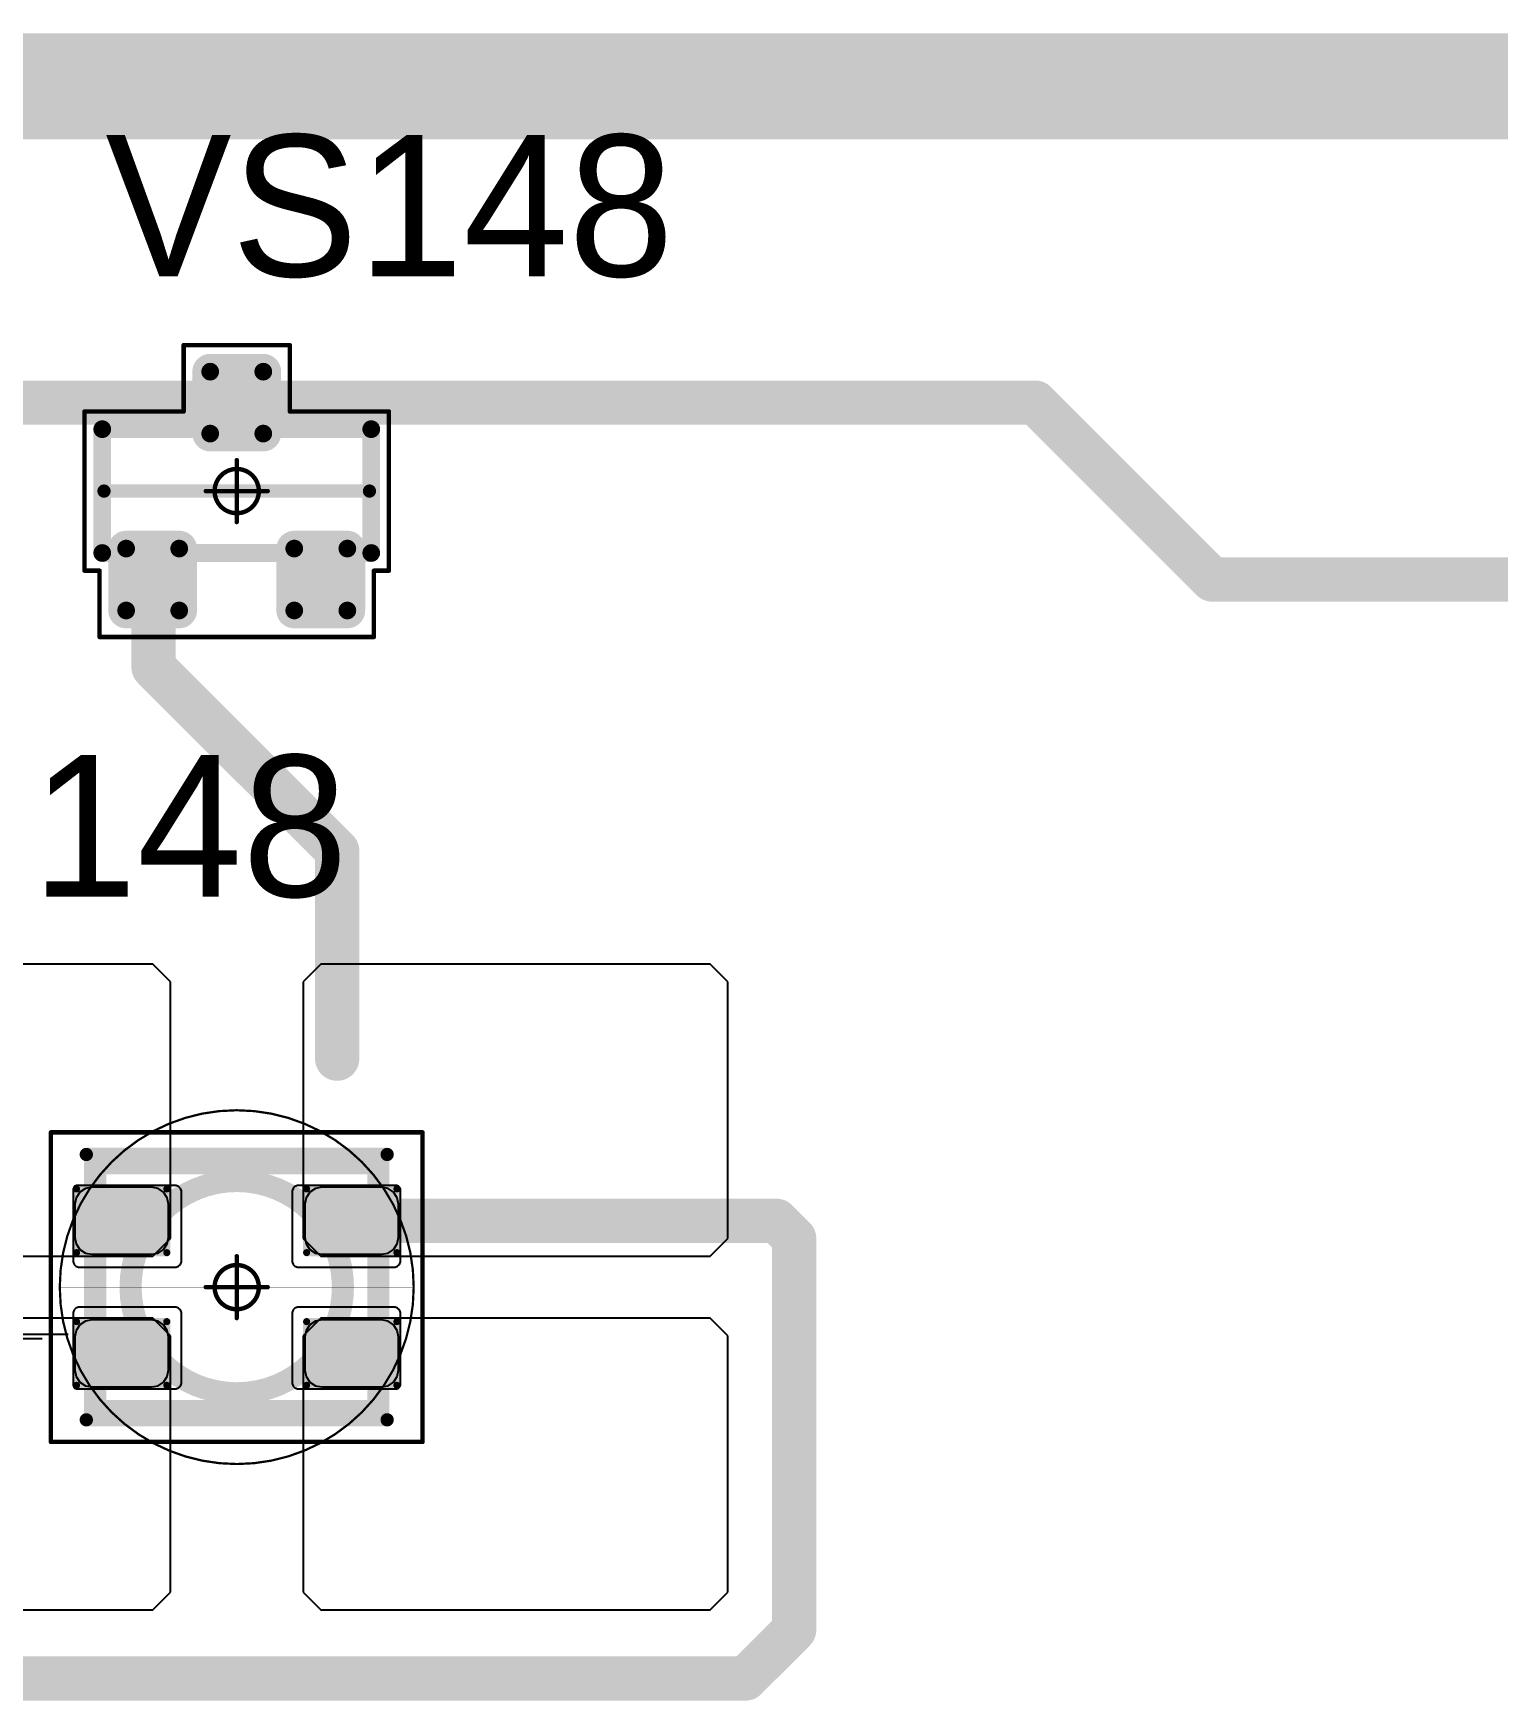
# Model space of a CAD drawing. Header units: millimetres. Extents: x 0 to 400, y 0 to 514.
# Drawn here: x 57.7 to 74.25, y 47.82 to 66.68 of the extents above; entities that cross this region are included whole.
import ezdxf

# ---------------------------------------------------------------- set-up
doc = ezdxf.new("R2010")
doc.units = ezdxf.units.MM
for name, color, linetype in [('Mechanical13', 56, 'Continuous'), ('Mechanical15', 56, 'Continuous'), ('Mechanical2', 216, 'Continuous'), ('TopLayer', 1, 'Continuous'), ('TopOverlay', 2, 'Continuous'), ('TopPaste', 8, 'Continuous'), ('TopSolder', 216, 'Continuous')]:
    doc.layers.add(name, color=color, linetype=linetype)

# ---------------------------------------------------------------- blocks, each defined once
blk = doc.blocks.new('SOT23_34')
at = {"layer": 'Mechanical13', "const_width": 0.1999996}
for points in [[(-0.7000011399999999, 1.52008078), (0.7000011399999999, 1.52008078)], [(-0.7000011399999999, 1.52008078), (-0.7000011399999999, -1.51991822)], [(0.7000011399999999, 1.52008078), (0.7000011399999999, -1.51991822)], [(-0.7000011399999999, -1.51991822), (0.7000011399999999, -1.51991822)]]:
    blk.add_lwpolyline(points, dxfattribs=at)
at = {"layer": 'Mechanical13', "const_width": 0.0999998}
for points in [[(-0.75000104, 1.52008078, 1), (-0.65000124, 1.52008078, 1)], [(-0.75000104, 1.52008078, 1), (-0.65000124, 1.52008078, 1)], [(0.65000124, 1.52008078, 1), (0.75000104, 1.52008078, 1)], [(0.65000124, 1.52008078, 1), (0.75000104, 1.52008078, 1)], [(-0.75000104, -1.51991822, 1), (-0.65000124, -1.51991822, 1)], [(-0.75000104, -1.51991822, 1), (-0.65000124, -1.51991822, 1)], [(0.65000124, -1.51991822, 1), (0.75000104, -1.51991822, 1)], [(0.65000124, -1.51991822, 1), (0.75000104, -1.51991822, 1)]]:
    blk.add_lwpolyline(points, format="xyb", close=True, dxfattribs=at)
at = {"layer": 'Mechanical15', "const_width": 0.0499999}
for points in [[(-0.90000074, 1.72008038), (-0.90000074, 1.55008072)], [(-0.90000074, 1.72008038), (0.90000074, 1.72008038)], [(0.90000074, 1.72008038), (0.90000074, 0.6000800799999999)], [(-1.64999924, 1.55008072), (-1.64999924, -1.54991816)], [(-1.64999924, 1.55008072), (-0.90000074, 1.55008072)], [(0.90000074, 0.6000800799999999), (1.6499967, 0.6000775399999999)], [(1.6499967, 0.6000775399999999), (1.64999924, -0.59991752)], [(0, 0.35007804), (0, -0.34991802)], [(0.34999676, 8.382e-05), (-0.3499993, 8.128e-05)], [(0.90000074, -0.59991752), (1.64999924, -0.59991752)], [(0.90000074, -0.59991752), (0.90000074, -1.71991528)], [(-1.64999924, -1.54991816), (-0.90000074, -1.54991816)], [(-0.90000074, -1.54991816), (-0.90000074, -1.71991528)], [(-0.90000074, -1.71991528), (0.90000074, -1.71991528)]]:
    blk.add_lwpolyline(points, dxfattribs=at)
at = {"layer": 'Mechanical15'}
for points, const_width in [([(-0.9125000799999999, 1.72008038, 1), (-0.8875014, 1.72008038, 1)], 0.02499868), ([(-0.9125000799999999, 1.72008038, 1), (-0.8875014, 1.72008038, 1)], 0.02499868), ([(0.8875014, 1.72008038, 1), (0.9125000799999999, 1.72008038, 1)], 0.02499868), ([(0.8875014, 1.72008038, 1), (0.9125000799999999, 1.72008038, 1)], 0.02499868), ([(-1.66249858, 1.55008072, 1), (-1.6374999, 1.55008072, 1)], 0.02499868), ([(-1.66249858, 1.55008072, 1), (-1.6374999, 1.55008072, 1)], 0.02499868), ([(-0.9125000799999999, 1.55008072, 1), (-0.8875014, 1.55008072, 1)], 0.02499868), ([(-0.9125000799999999, 1.55008072, 1), (-0.8875014, 1.55008072, 1)], 0.02499868), ([(0.8875014, 0.6000800799999999, 1), (0.9125000799999999, 0.6000800799999999, 1)], 0.02499868), ([(0.8875014, 0.6000800799999999, 1), (0.9125000799999999, 0.6000800799999999, 1)], 0.02499868), ([(1.63749736, 0.6000775399999999, 1), (1.66249604, 0.6000775399999999, 1)], 0.02499868), ([(1.63749736, 0.6000775399999999, 1), (1.66249604, 0.6000775399999999, 1)], 0.02499868), ([(0.25000204, 8.128e-05, 1), (-0.24999696, 8.128e-05, 1)], 0.0499999), ([(-0.01249934, 0.35007804, 1), (0.01249934, 0.35007804, 1)], 0.02499868), ([(-0.36249864, 8.128e-05, 1), (-0.33749996, 8.128e-05, 1)], 0.02499868), ([(-0.2624963, 8.128e-05, 1), (-0.23749762, 8.128e-05, 1)], 0.02499868), ([(0.2375027, 8.128e-05, 1), (0.26250138, 8.128e-05, 1)], 0.02499868), ([(0.33749742, 8.382e-05, 1), (0.3624961, 8.382e-05, 1)], 0.02499868), ([(-0.01249934, -0.34991802, 1), (0.01249934, -0.34991802, 1)], 0.02499868), ([(0.8875014, -0.59991752, 1), (0.9125000799999999, -0.59991752, 1)], 0.02499868), ([(0.8875014, -0.59991752, 1), (0.9125000799999999, -0.59991752, 1)], 0.02499868), ([(1.6374999, -0.59991752, 1), (1.66249858, -0.59991752, 1)], 0.02499868), ([(1.6374999, -0.59991752, 1), (1.66249858, -0.59991752, 1)], 0.02499868), ([(-1.66249858, -1.54991816, 1), (-1.6374999, -1.54991816, 1)], 0.02499868), ([(-1.66249858, -1.54991816, 1), (-1.6374999, -1.54991816, 1)], 0.02499868), ([(-0.9125000799999999, -1.54991816, 1), (-0.8875014, -1.54991816, 1)], 0.02499868), ([(-0.9125000799999999, -1.54991816, 1), (-0.8875014, -1.54991816, 1)], 0.02499868), ([(-0.9125000799999999, -1.71991528, 1), (-0.8875014, -1.71991528, 1)], 0.02499868), ([(-0.9125000799999999, -1.71991528, 1), (-0.8875014, -1.71991528, 1)], 0.02499868), ([(0.8875014, -1.71991528, 1), (0.9125000799999999, -1.71991528, 1)], 0.02499868), ([(0.8875014, -1.71991528, 1), (0.9125000799999999, -1.71991528, 1)], 0.02499868)]:
    blk.add_lwpolyline(points, format="xyb", close=True, dxfattribs=dict(at, const_width=const_width))
at = {"layer": 'TopLayer', "const_width": 0.0999998}
for points in [[(-1.39999974, 1.25008132, 1), (-1.29999994, 1.25008132, 1)], [(-0.7000011399999999, 1.25008132, 1), (-0.6000013399999999, 1.25008132, 1)], [(-1.39999974, 0.65008252, 1), (-1.29999994, 0.65008252, 1)], [(-0.7000011399999999, 0.65008252, 1), (-0.6000013399999999, 0.65008252, 1)], [(0.6000013399999999, 0.30008068, 1), (0.7000011399999999, 0.30008068, 1)], [(1.29999994, 0.30008068, 1), (1.39999974, 0.30008068, 1)], [(0.6000013399999999, -0.29991812, 1), (0.7000011399999999, -0.29991812, 1)], [(1.29999994, -0.29991812, 1), (1.39999974, -0.29991812, 1)], [(-1.39999974, -0.64991996, 1), (-1.29999994, -0.64991996, 1)], [(-0.7000011399999999, -0.64991996, 1), (-0.6000013399999999, -0.64991996, 1)], [(-1.39999974, -1.24991876, 1), (-1.29999994, -1.24991876, 1)], [(-0.7000011399999999, -1.24991876, 1), (-0.6000013399999999, -1.24991876, 1)]]:
    blk.add_lwpolyline(points, format="xyb", close=True, dxfattribs=at)
at = {"layer": 'TopLayer'}
for points in [[(-1.34999984, 1.35008112), (-1.34999984, 0.55008272), (-0.65000124, 1.35008112), (-0.65000124, 0.55008272)], [(-1.44999964, 1.25008132), (-1.44999964, 0.65008252), (-0.55000144, 1.25008132), (-0.55000144, 0.65008252)], [(0.65000124, 0.40008048), (0.65000124, -0.39991792), (1.34999984, 0.40008048), (1.34999984, -0.39991792)], [(0.55000144, 0.30008068), (0.55000144, -0.29991812), (1.44999964, 0.30008068), (1.44999964, -0.29991812)], [(-1.34999984, -0.54992016), (-1.34999984, -1.34991856), (-0.65000124, -0.54992016), (-0.65000124, -1.34991856)], [(-1.44999964, -0.64991996), (-1.44999964, -1.24991876), (-0.55000144, -0.64991996), (-0.55000144, -1.24991876)]]:
    blk.add_solid(points, dxfattribs=at)
at = {"layer": 'TopOverlay', "const_width": 0.1499997}
blk.add_lwpolyline([(2.54e-06, 1.49999954), (0, -1.50000208)], dxfattribs=at)
at = {"layer": 'TopOverlay', "const_width": 0.07499858}
for points in [[(-0.03749802, 1.49999954, 1), (0.0375031, 1.49999954, 1)], [(-0.03750056, -1.50000208, 1), (0.03750056, -1.50000208, 1)]]:
    blk.add_lwpolyline(points, format="xyb", close=True, dxfattribs=at)
at = {"layer": 'TopPaste', "const_width": 0.07499858}
for points in [[(-1.38749786, 1.25008132, 1), (-1.31250182, 1.25008132, 1)], [(-0.68749926, 1.25008132, 1), (-0.61250322, 1.25008132, 1)], [(-1.38749786, 0.65008252, 1), (-1.31250182, 0.65008252, 1)], [(-0.68749926, 0.65008252, 1), (-0.61250322, 0.65008252, 1)], [(0.61250322, 0.30008068, 1), (0.68749926, 0.30008068, 1)], [(1.31250182, 0.30008068, 1), (1.38749786, 0.30008068, 1)], [(0.61250322, -0.29991812, 1), (0.68749926, -0.29991812, 1)], [(1.31250182, -0.29991812, 1), (1.38749786, -0.29991812, 1)], [(-1.38749786, -0.64991996, 1), (-1.31250182, -0.64991996, 1)], [(-0.68749926, -0.64991996, 1), (-0.61250322, -0.64991996, 1)], [(-1.38749786, -1.24991876, 1), (-1.31250182, -1.24991876, 1)], [(-0.68749926, -1.24991876, 1), (-0.61250322, -1.24991876, 1)]]:
    blk.add_lwpolyline(points, format="xyb", close=True, dxfattribs=at)
at = {"layer": 'TopPaste'}
for points in [[(-1.34999984, 1.3250799), (-1.34999984, 0.57508394), (-0.65000124, 1.3250799), (-0.65000124, 0.57508394)], [(-1.42499842, 1.25008132), (-1.42499842, 0.65008252), (-0.5750026599999999, 1.25008132), (-0.5750026599999999, 0.65008252)], [(0.5750026599999999, 0.30008068), (0.5750026599999999, -0.29991812), (1.42499842, 0.30008068), (1.42499842, -0.29991812)], [(0.65000124, 0.37507926), (0.65000124, -0.3749166999999999), (1.34999984, 0.37507926), (1.34999984, -0.3749166999999999)], [(-1.42499842, -0.64991996), (-1.42499842, -1.24991876), (-0.5750026599999999, -0.64991996), (-0.5750026599999999, -1.24991876)], [(-1.34999984, -0.57492138), (-1.34999984, -1.32491734), (-0.65000124, -0.57492138), (-0.65000124, -1.32491734)]]:
    blk.add_solid(points, dxfattribs=at)
at = {"layer": 'TopSolder', "const_width": 0.2015998}
for points in [[(-1.45079974, 1.25008132, 1), (-1.24919994, 1.25008132, 1)], [(-0.75080114, 1.25008132, 1), (-0.5492013399999999, 1.25008132, 1)], [(-1.45079974, 0.65008252, 1), (-1.24919994, 0.65008252, 1)], [(-0.75080114, 0.65008252, 1), (-0.5492013399999999, 0.65008252, 1)], [(0.5492013399999999, 0.30008068, 1), (0.75080114, 0.30008068, 1)], [(1.24919994, 0.30008068, 1), (1.45079974, 0.30008068, 1)], [(0.5492013399999999, -0.29991812, 1), (0.75080114, -0.29991812, 1)], [(1.24919994, -0.29991812, 1), (1.45079974, -0.29991812, 1)], [(-1.45079974, -0.64991996, 1), (-1.24919994, -0.64991996, 1)], [(-0.75080114, -0.64991996, 1), (-0.5492013399999999, -0.64991996, 1)], [(-1.45079974, -1.24991876, 1), (-1.24919994, -1.24991876, 1)], [(-0.75080114, -1.24991876, 1), (-0.5492013399999999, -1.24991876, 1)]]:
    blk.add_lwpolyline(points, format="xyb", close=True, dxfattribs=at)
at = {"layer": 'TopSolder'}
for points in [[(-1.34999984, 1.45168112), (-1.34999984, 0.44848272), (-0.65000124, 1.45168112), (-0.65000124, 0.44848272)], [(-1.55159964, 1.25008132), (-1.55159964, 0.65008252), (-0.4484014399999999, 1.25008132), (-0.4484014399999999, 0.65008252)], [(0.65000124, 0.50168048), (0.65000124, -0.50151792), (1.34999984, 0.50168048), (1.34999984, -0.50151792)], [(0.4484014399999999, 0.30008068), (0.4484014399999999, -0.29991812), (1.55159964, 0.30008068), (1.55159964, -0.29991812)], [(-1.34999984, -0.44832016), (-1.34999984, -1.45151856), (-0.65000124, -0.44832016), (-0.65000124, -1.45151856)], [(-1.55159964, -0.64991996), (-1.55159964, -1.24991876), (-0.4484014399999999, -0.64991996), (-0.4484014399999999, -1.24991876)]]:
    blk.add_solid(points, dxfattribs=at)
blk = doc.blocks.new('E65F_207')
at = {"layer": 'Mechanical13'}
for p, q in [((2.44058186, 1.07119928), (2.44058186, 0)), ((1.90498222, 0.5355996399999999), (2.9761815, 0.5355996399999999))]:
    blk.add_line(p, q, dxfattribs=at)
at = {"layer": 'Mechanical13', "const_width": 0.2499995}
for points in [[(-1.60001458, 1.3999972), (-1.60001712, -1.39999974)], [(1.59997902, 1.39999974), (-1.60001458, 1.3999972)], [(1.59998156, -1.39999974), (1.59997902, 1.39999974)], [(1.59998156, -1.39999974), (-1.60001712, -1.39999974)]]:
    blk.add_lwpolyline(points, dxfattribs=at)
at = {"layer": 'Mechanical13'}
for points, const_width in [([(-1.66251382, 1.3999972, 1), (-1.53751534, 1.3999972, 1)], 0.12499848), ([(-1.66251382, 1.3999972, 1), (-1.53751534, 1.3999972, 1)], 0.12499848), ([(1.53747978, 1.39999974, 1), (1.66247826, 1.39999974, 1)], 0.12499848), ([(1.53747978, 1.39999974, 1), (1.66247826, 1.39999974, 1)], 0.12499848), ([(1.19998236, 0, 1), (-1.20001792, 0, 1)], 0.2499995), ([(-1.26251716, 0, 1), (-1.13751868, 0, 1)], 0.12499848), ([(1.13748312, 0, 1), (1.2624816, 0, 1)], 0.12499848), ([(-1.66251636, -1.39999974, 1), (-1.53751788, -1.39999974, 1)], 0.12499848), ([(-1.66251636, -1.39999974, 1), (-1.53751788, -1.39999974, 1)], 0.12499848), ([(1.53748232, -1.39999974, 1), (1.6624808, -1.39999974, 1)], 0.12499848), ([(1.53748232, -1.39999974, 1), (1.6624808, -1.39999974, 1)], 0.12499848)]:
    blk.add_lwpolyline(points, format="xyb", close=True, dxfattribs=dict(at, const_width=const_width))
at = {"layer": 'Mechanical15', "const_width": 0.0499999}
for points in [[(2.09996532, 1.74999904), (-2.10003644, 1.74999904)], [(-2.10003644, 1.74999904), (-2.10003644, -1.7499965)], [(2.09996532, 1.74999904), (2.09996532, -1.74999904)], [(-1.778e-05, 0.3499993), (-1.778e-05, -0.35000184)], [(-1.778e-05, 0.3499993), (-1.778e-05, -0.35000184)], [(0.34996374, 1.778e-05), (-0.35003486, 1.778e-05)], [(0.34998152, 0), (-0.35001708, 0)], [(2.09996532, -1.74999904), (-2.10003644, -1.7499965)]]:
    blk.add_lwpolyline(points, dxfattribs=at)
at = {"layer": 'Mechanical15'}
for points, const_width in [([(-2.11253578, 1.74999904, 1), (-2.0875371, 1.74999904, 1)], 0.02499868), ([(-2.11253578, 1.74999904, 1), (-2.0875371, 1.74999904, 1)], 0.02499868), ([(2.08746598, 1.74999904, 1), (2.11246466, 1.74999904, 1)], 0.02499868), ([(2.08746598, 1.74999904, 1), (2.11246466, 1.74999904, 1)], 0.02499868), ([(0.24996394, 1.778e-05, 1), (-0.25003506, 1.778e-05, 1)], 0.0499999), ([(0.24998172, 0, 1), (-0.25001728, 0, 1)], 0.0499999), ([(-0.01251712, 0.3499993, 1), (0.01248156, 0.3499993, 1)], 0.02499868), ([(-0.01251712, 0.3499993, 1), (0.01248156, 0.3499993, 1)], 0.02499868), ([(-0.3625342, 1.778e-05, 1), (-0.33753552, 1.778e-05, 1)], 0.02499868), ([(-0.36251642, 0, 1), (-0.33751774, 0, 1)], 0.02499868), ([(-0.2625344, 1.778e-05, 1), (-0.23753572, 1.778e-05, 1)], 0.02499868), ([(-0.26251662, 0, 1), (-0.23751794, 0, 1)], 0.02499868), ([(0.2374646, 1.778e-05, 1), (0.26246328, 1.778e-05, 1)], 0.02499868), ([(0.23748238, 0, 1), (0.26248106, 0, 1)], 0.02499868), ([(0.3374643999999999, 1.778e-05, 1), (0.36246308, 1.778e-05, 1)], 0.02499868), ([(0.33748218, 0, 1), (0.36248086, 0, 1)], 0.02499868), ([(-0.01251712, -0.35000184, 1), (0.01248156, -0.35000184, 1)], 0.02499868), ([(-0.01251712, -0.35000184, 1), (0.01248156, -0.35000184, 1)], 0.02499868), ([(-2.11253578, -1.7499965, 1), (-2.0875371, -1.7499965, 1)], 0.02499868), ([(-2.11253578, -1.7499965, 1), (-2.0875371, -1.7499965, 1)], 0.02499868), ([(2.08746598, -1.74999904, 1), (2.11246466, -1.74999904, 1)], 0.02499868), ([(2.08746598, -1.74999904, 1), (2.11246466, -1.74999904, 1)], 0.02499868)]:
    blk.add_lwpolyline(points, format="xyb", close=True, dxfattribs=dict(at, const_width=const_width))
at = {"layer": 'TopLayer'}
for p, q in [((-5.35001724, 3.64999778), (-5.55001684, 3.44999818)), ((-0.9500158799999998, 3.65000032), (-5.35001724, 3.650002859999999)), ((-5.35001724, 3.650002859999999), (-5.35001724, 3.64999778)), ((-0.75001628, 3.45000072), (-0.9500158799999998, 3.65000032)), ((0.9499803199999999, 3.64999778), (0.7499807199999999, 3.44999818)), ((5.349981679999999, 3.65000032), (0.9499803199999999, 3.65000032)), ((0.9499803199999999, 3.65000032), (0.9499803199999999, 3.64999778)), ((5.54998128, 3.45000072), (5.349981679999999, 3.65000032)), ((-5.55001684, 3.44999818), (-5.54973236, 3.4497137)), ((-5.54973236, 3.4497137), (-5.54973236, 0.5499989)), ((-0.75001374, 0.5499989), (-0.75001628, 3.45000072)), ((0.7499807199999999, 3.44999818), (0.7502652, 3.44971624)), ((0.7502652, 3.44971624), (0.7502652, 0.5499989)), ((5.54997874, 0.5499989), (5.54998128, 3.45000072)), ((-5.54973236, 0.5499989), (-5.35001724, 0.3499993)), ((-0.9500158799999998, 0.34999676), (-0.75001374, 0.5499989)), ((0.7502652, 0.5499989), (0.94998286, 0.34999676)), ((5.34997914, 0.34999676), (5.54997874, 0.5499989)), ((-5.35001724, 0.3499993), (-0.9500158799999998, 0.34999676)), ((0.94998286, 0.34999676), (5.34997914, 0.34999676)), ((-5.35001724, -0.35000184), (-5.55001684, -0.55000144)), ((-0.9500158799999998, -0.3499993), (-5.35001724, -0.35000184)), ((-5.35001724, -0.35000184), (-5.35001724, -0.35000184)), ((-0.75001628, -0.5499989), (-0.9500158799999998, -0.3499993)), ((0.9499803199999999, -0.35000184), (0.7499807199999999, -0.55000144)), ((5.349981679999999, -0.3499993), (0.9499803199999999, -0.3499993)), ((0.9499803199999999, -0.3499993), (0.9499803199999999, -0.35000184)), ((5.54998128, -0.5499989), (5.349981679999999, -0.3499993)), ((-5.55001684, -0.55000144), (-5.54973236, -0.55028846)), ((-5.54973236, -0.55028846), (-5.54973236, -3.45000072)), ((-0.75001628, -3.44999818), (-0.75001628, -0.5499989)), ((0.7499807199999999, -0.55000144), (0.7502652, -0.55028592)), ((0.7502652, -0.55028592), (0.7502652, -3.45000072)), ((5.54998128, -3.44999818), (5.54998128, -0.5499989)), ((-5.54973236, -3.45000072), (-5.35001724, -3.65000032)), ((-0.9500158799999998, -3.64999778), (-0.75001628, -3.44999818)), ((0.7502652, -3.45000072), (0.94998286, -3.65000032)), ((5.349981679999999, -3.65000032), (5.54998128, -3.44999818)), ((-5.35001724, -3.65000032), (-0.9500158799999998, -3.64999778)), ((0.94998286, -3.65000032), (5.349981679999999, -3.65000032))]:
    blk.add_line(p, q, dxfattribs=at)
at = {"layer": 'TopLayer', "const_width": 0.03999991999999999}
for points in [[(-1.82994554, 1.11000032, 1), (-1.78994562, 1.11000032, 1)], [(-0.8099475799999999, 1.11000032, 1), (-0.7699476599999999, 1.11000032, 1)], [(0.77005434, 1.11000032, 1), (0.81005426, 1.11000032, 1)], [(1.7900523, 1.11000032, 1), (1.83005222, 1.11000032, 1)], [(-1.82994554, 0.39000176, 1), (-1.78994562, 0.39000176, 1)], [(-0.8099475799999999, 0.39000176, 1), (-0.7699476599999999, 0.39000176, 1)], [(0.77005434, 0.39000176, 1), (0.81005426, 0.39000176, 1)], [(1.7900523, 0.39000176, 1), (1.83005222, 0.39000176, 1)], [(-1.82994554, -0.39000176, 1), (-1.78994562, -0.39000176, 1)], [(-0.8099475799999999, -0.39000176, 1), (-0.7699476599999999, -0.39000176, 1)], [(0.7700518, -0.39000176, 1), (0.8100517199999999, -0.39000176, 1)], [(1.79004976, -0.39000176, 1), (1.83004968, -0.39000176, 1)], [(-1.82994554, -1.11000032, 1), (-1.78994562, -1.11000032, 1)], [(-0.8099475799999999, -1.11000032, 1), (-0.7699476599999999, -1.11000032, 1)], [(0.7700518, -1.11000032, 1), (0.8100517199999999, -1.11000032, 1)], [(1.79004976, -1.11000032, 1), (1.83004968, -1.11000032, 1)]]:
    blk.add_lwpolyline(points, format="xyb", close=True, dxfattribs=at)
at = {"layer": 'TopLayer'}
for points in [[(-1.80994558, 1.15000024), (-1.80994558, 0.35000184), (-0.78994762, 1.15000024), (-0.78994762, 0.35000184)], [(0.7900543, 1.15000024), (0.7900543, 0.35000184), (1.81005226, 1.15000024), (1.81005226, 0.35000184)], [(-1.8499455, 1.11000032), (-1.8499455, 0.39000176), (-0.7499477, 1.11000032), (-0.7499477, 0.39000176)], [(0.7500543799999999, 1.11000032), (0.7500543799999999, 0.39000176), (1.85005218, 1.11000032), (1.85005218, 0.39000176)], [(-1.80994558, -0.35000184), (-1.80994558, -1.15000024), (-0.78994762, -0.35000184), (-0.78994762, -1.15000024)], [(0.79005176, -0.35000184), (0.79005176, -1.15000024), (1.81004972, -0.35000184), (1.81004972, -1.15000024)], [(-1.8499455, -0.39000176), (-1.8499455, -1.11000032), (-0.7499477, -0.39000176), (-0.7499477, -1.11000032)], [(0.7500518399999999, -0.39000176), (0.7500518399999999, -1.11000032), (1.85004964, -0.39000176), (1.85004964, -1.11000032)]]:
    blk.add_solid(points, dxfattribs=at)
at = {"layer": 'TopOverlay'}
for p, q in [((2.88554922, 1.27113284), (2.88554922, -0.10000234)), ((2.1999829, 0.58556398), (3.57111808, 0.58556398))]:
    blk.add_line(p, q, dxfattribs=at)
at = {"layer": 'TopOverlay', "const_width": 0.1499997}
for points in [[(1.69998136, 1.50000208), (-1.70001692, 1.49999954)], [(1.69998136, -1.49999954), (-1.70001692, -1.49999954)]]:
    blk.add_lwpolyline(points, dxfattribs=at)
at = {"layer": 'TopOverlay', "const_width": 0.07499858}
for points in [[(-1.73751748, 1.49999954, 1), (-1.66251636, 1.49999954, 1)], [(1.6624808, 1.50000208, 1), (1.73748192, 1.50000208, 1)], [(-1.73751748, -1.49999954, 1), (-1.66251636, -1.49999954, 1)], [(1.6624808, -1.49999954, 1), (1.73748192, -1.49999954, 1)]]:
    blk.add_lwpolyline(points, format="xyb", close=True, dxfattribs=at)
at = {"layer": 'TopPaste'}
for p, q in [((-1.81413912, 1.01066092), (-1.82869078, 0.9375012999999999)), ((-1.77269648, 1.07267756), (-1.81413912, 1.01066092)), ((-1.7106773, 1.11412274), (-1.77269648, 1.07267756)), ((-1.63751768, 1.1286744), (-1.7106773, 1.11412274)), ((-0.96251776, 1.1286744), (-1.63751768, 1.1286744)), ((-0.8893581399999999, 1.11412274), (-0.96251776, 1.1286744)), ((-0.82733896, 1.07267756), (-0.8893581399999999, 1.11412274)), ((-0.78589632, 1.01066092), (-0.82733896, 1.07267756)), ((-0.7713446599999999, 0.9375012999999999), (-0.78589632, 1.01066092)), ((0.7858607599999999, 1.01066092), (0.7713091, 0.9375012999999999)), ((0.8273034, 1.0726801), (0.7858607599999999, 1.01066092)), ((0.88932258, 1.11412274), (0.8273034, 1.0726801)), ((0.9624822000000001, 1.1286744), (0.88932258, 1.11412274)), ((1.63748212, 1.1286744), (0.9624822000000001, 1.1286744)), ((1.71064174, 1.11412274), (1.63748212, 1.1286744)), ((1.77265838, 1.0726801), (1.71064174, 1.11412274)), ((1.81410356, 1.01066092), (1.77265838, 1.0726801)), ((1.82865522, 0.9375012999999999), (1.81410356, 1.01066092)), ((-1.82869078, 0.9375012999999999), (-1.82869078, 0.56249824)), ((-0.7713446599999999, 0.56249824), (-0.7713446599999999, 0.9375012999999999)), ((0.7713091, 0.9375012999999999), (0.7713091, 0.56249824)), ((1.82865522, 0.56249824), (1.82865522, 0.9375012999999999)), ((-1.82869078, 0.56249824), (-1.81413912, 0.4893437)), ((-1.81413912, 0.4893437), (-1.77269648, 0.42732198)), ((-1.77269648, 0.42732198), (-1.71067476, 0.38587934)), ((-1.71067476, 0.38587934), (-1.63752022, 0.37132768)), ((-0.9625152199999999, 0.37132768), (-0.88936068, 0.38587934)), ((-0.88936068, 0.38587934), (-0.82733896, 0.42732198)), ((-0.82733896, 0.42732198), (-0.78589632, 0.4893437)), ((-0.78589632, 0.4893437), (-0.7713446599999999, 0.56249824)), ((0.7713091, 0.56249824), (0.7858607599999999, 0.4893437)), ((0.7858607599999999, 0.4893437), (0.8273034, 0.42732198)), ((0.8273034, 0.42732198), (0.88932258, 0.38587934)), ((0.88932258, 0.38587934), (0.96247966, 0.37132768)), ((1.63748212, 0.37132768), (1.7106392, 0.38587934)), ((1.7106392, 0.38587934), (1.77266092, 0.42732198)), ((1.77266092, 0.42732198), (1.81410356, 0.4893437)), ((1.81410356, 0.4893437), (1.82865522, 0.56249824)), ((-1.63752022, 0.37132768), (-0.9625152199999999, 0.37132768)), ((0.96247966, 0.37132768), (1.63748212, 0.37132768)), ((-1.63751768, -0.37132768), (-1.7106773, -0.38587934)), ((-0.96251776, -0.37132768), (-1.63751768, -0.37132768)), ((-0.8893581399999999, -0.38587934), (-0.96251776, -0.37132768)), ((0.9624822000000001, -0.37132768), (0.88932258, -0.3858768)), ((1.63748212, -0.3713251399999999), (0.9624822000000001, -0.37132768)), ((1.71064174, -0.38587934), (1.63748212, -0.3713251399999999)), ((-1.81413912, -0.4893411599999999), (-1.82869078, -0.56250078)), ((-1.82869078, -0.56250078), (-1.82869078, -0.9375012999999999)), ((-1.77269648, -0.42732198), (-1.81413912, -0.4893411599999999)), ((-1.7106773, -0.38587934), (-1.77269648, -0.42732198)), ((-0.82733896, -0.42732198), (-0.8893581399999999, -0.38587934)), ((-0.78589632, -0.4893411599999999), (-0.82733896, -0.42732198)), ((-0.7713446599999999, -0.56250078), (-0.78589632, -0.4893411599999999)), ((-0.7713446599999999, -0.9375012999999999), (-0.7713446599999999, -0.56250078)), ((0.7858607599999999, -0.4893411599999999), (0.7713091, -0.56250078)), ((0.7713091, -0.56250078), (0.7713091, -0.9375012999999999)), ((0.8273034, -0.42732198), (0.7858607599999999, -0.4893411599999999)), ((0.88932258, -0.3858768), (0.8273034, -0.42732198)), ((1.77266092, -0.42732198), (1.71064174, -0.38587934)), ((1.81410356, -0.4893411599999999), (1.77266092, -0.42732198)), ((1.82865522, -0.56250078), (1.81410356, -0.4893411599999999)), ((1.82865522, -0.9375012999999999), (1.82865522, -0.56250078)), ((-1.82869078, -0.9375012999999999), (-1.81413912, -1.01066092)), ((-0.78589632, -1.01066092), (-0.7713446599999999, -0.9375012999999999)), ((0.7713091, -0.9375012999999999), (0.7858607599999999, -1.01066092)), ((1.81410356, -1.01066092), (1.82865522, -0.9375012999999999)), ((-1.81413912, -1.01066092), (-1.77269648, -1.0726801)), ((-1.77269648, -1.0726801), (-1.7106773, -1.11412274)), ((-1.7106773, -1.11412274), (-1.63751768, -1.1286744)), ((-1.63751768, -1.1286744), (-0.96251776, -1.1286744)), ((-0.96251776, -1.1286744), (-0.8893581399999999, -1.11412274)), ((-0.8893581399999999, -1.11412274), (-0.82733896, -1.0726801)), ((-0.82733896, -1.0726801), (-0.78589632, -1.01066092)), ((0.7858607599999999, -1.01066092), (0.8273034, -1.07268264)), ((0.8273034, -1.07268264), (0.88932258, -1.11412274)), ((0.88932258, -1.11412274), (0.9624822000000001, -1.1286744)), ((0.9624822000000001, -1.1286744), (1.63748212, -1.1286744)), ((1.63748212, -1.1286744), (1.71064174, -1.11412274)), ((1.71064174, -1.11412274), (1.77266092, -1.0726801)), ((1.77266092, -1.0726801), (1.81410356, -1.01066092))]:
    blk.add_line(p, q, dxfattribs=at)
at = {"layer": 'TopSolder'}
for p, q in [((-1.82829962, 1.14297714), (-1.84235852, 1.1289284)), ((-1.80993542, 1.15057428), (-1.82829962, 1.14297714)), ((-1.79999894, 1.1505692), (-1.80993542, 1.15057428)), ((-0.7000443199999999, 1.15057174), (-1.79999894, 1.1505692)), ((-0.70004178, 1.15057174), (-0.7000443199999999, 1.15057174)), ((-0.6851218199999999, 1.15057428), (-0.70004178, 1.15057174)), ((-0.6575526599999999, 1.13915444), (-0.6851218199999999, 1.15057428)), ((-0.63645288, 1.1180572), (-0.6575526599999999, 1.13915444)), ((0.6574789999999999, 1.13914428), (0.63638684, 1.1180445)), ((0.685038, 1.1505692), (0.6574789999999999, 1.13914428)), ((0.69995542, 1.15057174), (0.685038, 1.1505692)), ((1.79996846, 1.15056158), (0.69995542, 1.15057174)), ((1.79997354, 1.15055904), (1.79996846, 1.15056158)), ((1.80991002, 1.15056158), (1.79997354, 1.15055904)), ((1.82827168, 1.14295682), (1.80991002, 1.15056158)), ((1.8423255, 1.128903), (1.82827168, 1.14295682)), ((-1.84997344, 1.1006328), (-1.8500344, 1.1005693)), ((-1.8500344, 1.1005693), (-1.85003186, 0.30054804)), ((-1.8499709, 1.11057182), (-1.84997344, 1.1006328)), ((-1.84235852, 1.1289284), (-1.8499709, 1.11057182)), ((-0.6250355799999999, 1.09048804), (-0.63645288, 1.1180572)), ((-0.62504574, 0.30055566), (-0.6250355799999999, 1.07556808)), ((-0.6250355799999999, 1.07556808), (-0.6250355799999999, 1.09048804)), ((0.6249822399999999, 1.07555792), (0.6249644599999999, 1.07556808)), ((0.6249644599999999, 1.07556808), (0.62496954, 0.30054804)), ((0.63638684, 1.1180445), (0.6249771599999999, 1.09047788)), ((0.6249771599999999, 1.09047788), (0.6249822399999999, 1.07555792)), ((1.84993026, 1.11054388), (1.8423255, 1.128903)), ((1.84993026, 1.10060486), (1.84993026, 1.11054388)), ((1.84995312, 0.30055566), (1.84993026, 1.10060486)), ((-1.85003186, 0.30054804), (-1.85003186, 0.2856331599999999)), ((-1.85003186, 0.2856331599999999), (-1.83861202, 0.25807924)), ((-1.83861202, 0.25807924), (-1.81751732, 0.23699216)), ((-1.81751732, 0.23699216), (-1.78995832, 0.22558248)), ((-1.78995832, 0.22558248), (-1.77504344, 0.22558502)), ((-1.77504344, 0.22558502), (-1.77504344, 0.22557994)), ((-1.77504344, 0.22557994), (-0.70004178, 0.22558248)), ((-0.70004178, 0.22558248), (-0.68512436, 0.22557994)), ((-0.68512436, 0.22557994), (-0.65756536, 0.23699216)), ((-0.65756536, 0.23699216), (-0.63647066, 0.25808432)), ((-0.63647066, 0.25808432), (-0.62505082, 0.28564078)), ((-0.62505082, 0.28564078), (-0.62505082, 0.30055566)), ((-0.62505082, 0.30055566), (-0.62504574, 0.30055566)), ((0.62496954, 0.30054804), (0.6249720799999999, 0.2856331599999999)), ((0.6249720799999999, 0.2856331599999999), (0.6363919199999999, 0.2580767)), ((0.6363919199999999, 0.2580767), (0.6574891599999999, 0.23698962)), ((0.6574891599999999, 0.23698962), (0.6850507, 0.22557994)), ((0.6850507, 0.22557994), (0.69996304, 0.22558502)), ((0.69996304, 0.22558502), (0.69995542, 0.22558248)), ((0.69995542, 0.22558248), (1.77495962, 0.22558248)), ((1.77495962, 0.22558248), (1.78987196, 0.2255774)), ((1.78987196, 0.2255774), (1.8174335, 0.23698708)), ((1.8174335, 0.23698708), (1.8385282, 0.25807416)), ((1.8385282, 0.25807416), (1.84994804, 0.28563062)), ((1.84994804, 0.28563062), (1.84995058, 0.3005455)), ((1.84995058, 0.3005455), (1.84995312, 0.30055566)), ((-1.85001916, -0.2994152), (-1.85002424, -0.29941774)), ((-1.85002424, -0.29941774), (-1.85002424, -1.09943138)), ((-1.83859932, -0.25694132), (-1.85001916, -0.28450032)), ((-1.85001916, -0.28450032), (-1.85001916, -0.2994152)), ((-1.81750462, -0.2358517), (-1.83859932, -0.25694132)), ((-1.78994308, -0.22443948), (-1.81750462, -0.2358517)), ((-1.77502566, -0.22444202), (-1.78994308, -0.22443948)), ((-0.700024, -0.22444202), (-1.77502566, -0.22444202)), ((-0.7000214599999999, -0.22444456), (-0.700024, -0.22444202)), ((-0.6851065799999999, -0.22443948), (-0.7000214599999999, -0.22444456)), ((-0.6575475799999999, -0.23584916), (-0.6851065799999999, -0.22443948)), ((-0.6364503399999999, -0.25693624), (-0.6575475799999999, -0.23584916)), ((-0.6250304999999999, -0.2844927), (-0.6364503399999999, -0.25693624)), ((-0.62505844, -1.07443016), (-0.6250304999999999, -0.29940504)), ((-0.6250304999999999, -0.29940504), (-0.6250304999999999, -0.2844927)), ((0.6249746199999999, -0.29941774), (0.6249644599999999, -1.07443016)), ((0.6249822399999999, -0.29941774), (0.6249746199999999, -0.29941774)), ((0.63640208, -0.25694386), (0.6249822399999999, -0.28450032)), ((0.6249822399999999, -0.28450032), (0.6249822399999999, -0.29941774)), ((0.65749678, -0.2358517), (0.63640208, -0.25694386)), ((0.68505578, -0.22443948), (0.65749678, -0.2358517)), ((0.6999732, -0.22444202), (0.68505578, -0.22443948)), ((1.77497232, -0.22444202), (0.6999732, -0.22444202)), ((1.77497486, -0.22444456), (1.77497232, -0.22444202)), ((1.78988974, -0.22444202), (1.77497486, -0.22444456)), ((1.81744874, -0.2358517), (1.78988974, -0.22444202)), ((1.83854344, -0.25693878), (1.81744874, -0.2358517)), ((1.84996328, -0.2844927), (1.83854344, -0.25693878)), ((1.84996328, -0.29940758), (1.84996328, -0.2844927)), ((1.84996328, -1.09942884), (1.84996328, -0.29940758)), ((-1.85002424, -1.09943138), (-1.85001916, -1.10936786)), ((-1.85001916, -1.10936786), (-1.84239662, -1.12772444)), ((-1.84239662, -1.12772444), (-1.82833264, -1.1417681)), ((-0.6575348799999999, -1.13797334), (-0.6364477999999999, -1.1168507)), ((-0.6364477999999999, -1.1168507), (-0.62504828, -1.0892663)), ((-0.62504828, -1.0892663), (-0.62506098, -1.0743438)), ((-0.62506098, -1.0743438), (-0.62505844, -1.07443016)), ((0.6249644599999999, -1.07443016), (0.6249644599999999, -1.08934758)), ((0.6249644599999999, -1.08934758), (0.6363843, -1.11691674)), ((0.6363843, -1.11691674), (0.65748408, -1.13801398)), ((1.82823104, -1.14183668), (1.84228994, -1.12778794)), ((1.84228994, -1.12778794), (1.84990232, -1.10943136)), ((1.84990232, -1.10943136), (1.84990486, -1.09949234)), ((1.84990486, -1.09949234), (1.84996328, -1.09942884)), ((-1.82833264, -1.1417681), (-1.80996336, -1.14936016)), ((-1.80996336, -1.14936016), (-1.80002434, -1.14935)), ((-1.80002434, -1.14935), (-1.80002688, -1.14935254)), ((-1.80002688, -1.14935254), (-0.70002654, -1.14942874)), ((-0.70002654, -1.14942874), (-0.6851014999999999, -1.14941858)), ((-0.6851014999999999, -1.14941858), (-0.6575348799999999, -1.13797334)), ((0.65748408, -1.13801398), (0.68505324, -1.14943382)), ((0.68505324, -1.14943382), (0.6999732, -1.14943128)), ((0.69997066, -1.14943382), (1.79993036, -1.14942874)), ((0.6999732, -1.14943128), (0.69997066, -1.14943382)), ((1.79993036, -1.14942874), (1.80986684, -1.14943382)), ((1.80986684, -1.14943382), (1.82823104, -1.14183668))]:
    blk.add_line(p, q, dxfattribs=at)

msp = doc.modelspace()

# ---------------------------------------------------------------- linework, layer by layer
at = {"layer": 'Mechanical2'}
for points, const_width in [([(61.99999792, 52.49999913999999, 1), (58.00000083999999, 52.49999913999999, 1)], 0.0254), ([(59.99975045999999, 54.50000021999999, 1), (60.0002483, 54.50000021999999, 1)], 0.00050038), ([(57.99365083999999, 52.49999913999999, 1), (58.00635084, 52.49999913999999, 1)], 0.0127), ([(57.99974938, 52.49999913999999, 1), (58.00024722, 52.49999913999999, 1)], 0.00050038), ([(61.99364792, 52.49999913999999, 1), (62.00634792, 52.49999913999999, 1)], 0.0127), ([(61.999749, 52.49999913999999, 1), (62.00024684, 52.49999913999999, 1)], 0.00050038), ([(59.99975045999999, 50.5000006, 1), (60.0002483, 50.5000006, 1)], 0.00050038)]:
    msp.add_lwpolyline(points, format="xyb", close=True, dxfattribs=dict(at, const_width=const_width))
at = {"layer": 'Mechanical2', "const_width": 0.00100076}
for points in [[(59.99999938, 50.5000006), (59.99999938, 54.50000021999999)], [(57.99999829999999, 52.49999913999999), (61.99999792, 52.49999913999999)]]:
    msp.add_lwpolyline(points, dxfattribs=at)
at = {"layer": 'TopLayer'}
for points, const_width in [([(50.0500015, 66.07500119999999), (110.15000068, 66.07500119999999)], 1.20000014), ([(54.99999668, 62.50000453999999), (59.99992064, 62.50000453999999)], 0.499999), ([(59.99992064, 62.50000453999999), (69.02500038, 62.50000453999999)], 0.499999), ([(69.02500038, 62.50000453999999), (71.02500146, 60.50000345999999)], 0.499999), ([(59.05973201999999, 59.50773722), (59.05973201999999, 60.49019143999999)], 0.499999), ([(71.02500146, 60.50000345999999), (79.04992064, 60.50000345999999)], 0.499999), ([(59.05973201999999, 59.50773722), (61.1348028, 57.43266644)], 0.499999), ([(61.1348028, 55.08266606), (61.1348028, 57.43266644)], 0.499999), ([(61.29994597999999, 53.25000018), (66.10002019999999, 53.25000018)], 0.499999), ([(66.10002019999999, 53.25000018), (66.30000202, 53.05001836)], 0.499999), ([(66.30000202, 48.624998), (66.30000202, 53.05001836)], 0.499999), ([(65.75000057999999, 48.07499656), (66.30000202, 48.624998)], 0.499999), ([(52.35000452, 48.07499656), (65.75000057999999, 48.07499656)], 0.499999)]:
    msp.add_lwpolyline(points, dxfattribs=dict(at, const_width=const_width))
at = {"layer": 'TopLayer', "const_width": 0.2499995}
for points in [[(59.87492216, 62.50000453999999, 1), (60.12491912, 62.50000453999999, 1)], [(59.87492216, 62.50000453999999, 1), (60.12491912, 62.50000453999999, 1)], [(68.90000189999999, 62.50000453999999, 1), (69.14999886, 62.50000453999999, 1)], [(68.90000189999999, 62.50000453999999, 1), (69.14999886, 62.50000453999999, 1)], [(58.93473354, 60.49019143999999, 1), (59.18473049999999, 60.49019143999999, 1)], [(70.90000298, 60.50000345999999, 1), (71.14999994, 60.50000345999999, 1)], [(70.90000298, 60.50000345999999, 1), (71.14999994, 60.50000345999999, 1)], [(58.93473354, 59.50773722, 1), (59.18473049999999, 59.50773722, 1)], [(58.93473354, 59.50773722, 1), (59.18473049999999, 59.50773722, 1)], [(61.00980431999999, 57.43266644, 1), (61.25980128, 57.43266644, 1)], [(61.00980431999999, 57.43266644, 1), (61.25980128, 57.43266644, 1)], [(61.00980431999999, 55.08266606, 1), (61.25980128, 55.08266606, 1)], [(61.1749475, 53.25000018, 1), (61.42494445999999, 53.25000018, 1)], [(65.97502172, 53.25000018, 1), (66.22501867999999, 53.25000018, 1)], [(65.97502172, 53.25000018, 1), (66.22501867999999, 53.25000018, 1)], [(66.17500353999999, 53.05001836, 1), (66.4250005, 53.05001836, 1)], [(66.17500353999999, 53.05001836, 1), (66.4250005, 53.05001836, 1)], [(66.17500353999999, 48.624998, 1), (66.4250005, 48.624998, 1)], [(66.17500353999999, 48.624998, 1), (66.4250005, 48.624998, 1)], [(65.62500209999999, 48.07499656, 1), (65.87499906, 48.07499656, 1)], [(65.62500209999999, 48.07499656, 1), (65.87499906, 48.07499656, 1)]]:
    msp.add_lwpolyline(points, format="xyb", close=True, dxfattribs=at)

# ---------------------------------------------------------------- block references
for name, p, rotation in [('SOT23_34', (60.00000192, 61.500004), 90), ('E65F_207', (59.99999938, 52.49999913999999), 180)]:
    msp.add_blockref(name, p, dxfattribs=dict(rotation=rotation))

# ---------------------------------------------------------------- texts
at = {"layer": 'TopOverlay'}
for s, p in [('VS148', (58.51500108, 63.92760391999999)), ('VD148', (54.71143744, 56.91468678))]:
    msp.add_text(s, height=1.59999934, dxfattribs=at).set_placement(p)

doc.saveas('drawing.dxf')
